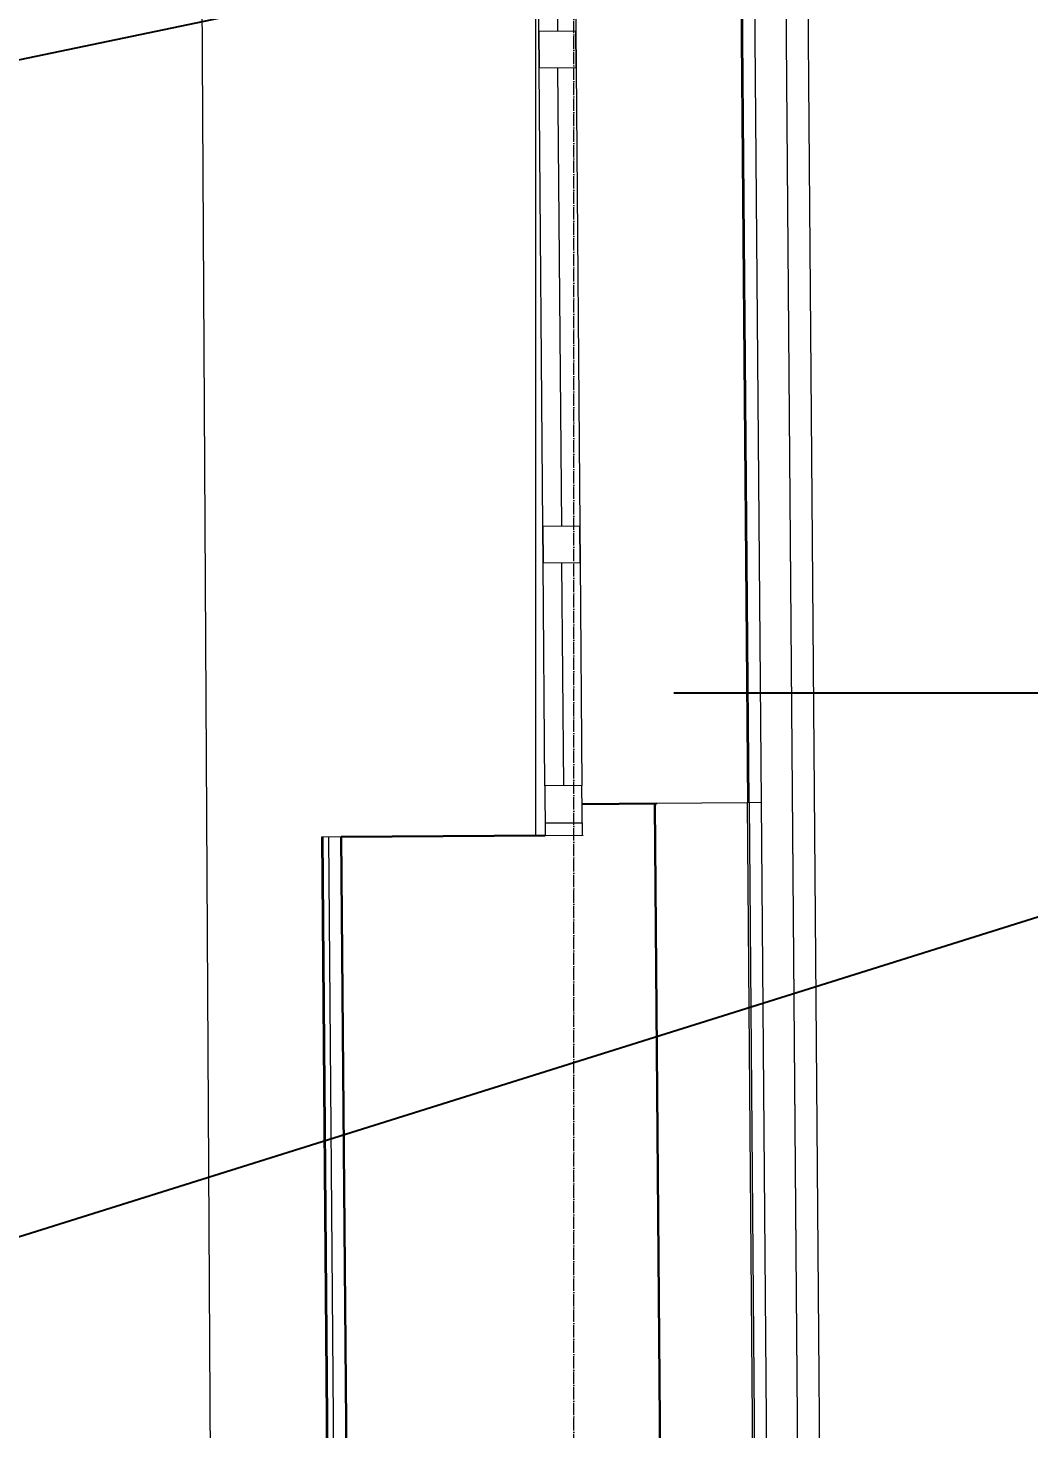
# Model space of a CAD drawing. Header units: millimetres. Extents: x -32 to 417638015, y -35 to 175284279.
# Drawn here: x 1350074 to 1351693, y 85096 to 87361 of the extents above; entities that cross this region are included whole.
import ezdxf
from ezdxf import colors
from ezdxf.entities.mleader import LeaderData, LeaderLine
from ezdxf.math import Vec2, Vec3

# ---------------------------------------------------------------- set-up
doc = ezdxf.new("R2010")
doc.units = ezdxf.units.MM
doc.linetypes.add('ADSK_Линия сетки', pattern=[25, 20, -2.5, 0, -2.5])
for name, color, linetype, lineweight in [('_ Окна', 7, 'Continuous', 9), ('Окна', 7, 'Continuous', 9), ('Оси', 253, 'Continuous', 9), ('Перекрытие', 7, 'Continuous', 18), ('Стены наружные', 7, 'Continuous', 18), ('Стены несущие', 7, 'Continuous', 30), ('Стены отделка', 7, 'Continuous', 30), ('Стены штриховка', 7, 'Continuous', 9), ('ШТРИХОВКА', 252, 'Continuous', 15)]:
    doc.layers.add(name, color=color, linetype=linetype, lineweight=lineweight)
doc.layers.add('_ЭМ_Надписи', color=7, linetype='Continuous')
doc.styles.add('ЭОМ', font='isocpeur.ttf', dxfattribs={"width": 0.85, "height": 250})

# ---------------------------------------------------------------- blocks, each defined once
blk = doc.blocks.new('План 4 этажа')
at = {"layer": '_ Окна', "color": 8}
for p, q in [((55826.68, 36191.432), (55829.591, 35831.443)), ((55830.076, 35771.445), (55836.061, 35031.47)), ((55836.546, 34971.472), (55839.458, 34611.483)), ((55809.944, 34551.243), (55869.942, 34551.728))]:
    blk.add_line(p, q, dxfattribs=at)
at = {"layer": '_ Окна', "color": 8, "lineweight": 18}
for p, q in [((55799.592, 35831.201), (55859.59, 35831.686)), ((55800.077, 35771.203), (55799.592, 35831.201)), ((55859.59, 35831.686), (55860.075, 35771.688)), ((55860.075, 35771.688), (55800.077, 35771.203)), ((55806.062, 35031.227), (55866.06, 35031.712)), ((55806.547, 34971.229), (55806.062, 35031.227)), ((55866.06, 35031.712), (55866.545, 34971.714)), ((55866.545, 34971.714), (55806.547, 34971.229)), ((55869.457, 34611.726), (55809.459, 34611.241)), ((55809.459, 34611.241), (55810.106, 34531.243)), ((55870.104, 34531.729), (55869.457, 34611.726)), ((55810.106, 34531.243), (55870.104, 34531.729))]:
    blk.add_line(p, q, dxfattribs=at)
at = {"layer": 'Окна', "color": 8}
for p, q in [((55799.592, 35831.201), (55796.681, 36191.189)), ((55856.679, 36191.674), (55859.59, 35831.686)), ((55799.592, 35831.201), (55800.077, 35771.203)), ((55860.075, 35771.688), (55859.59, 35831.686)), ((55806.062, 35031.227), (55800.077, 35771.203)), ((55860.075, 35771.688), (55866.06, 35031.712)), ((55806.062, 35031.227), (55806.547, 34971.229)), ((55866.545, 34971.714), (55866.06, 35031.712)), ((55809.459, 34611.241), (55806.547, 34971.229)), ((55866.545, 34971.714), (55869.457, 34611.726)), ((55809.459, 34611.241), (55810.106, 34531.243)), ((55870.104, 34531.729), (55869.457, 34611.726)), ((55810.106, 34531.243), (55870.104, 34531.729))]:
    blk.add_line(p, q, dxfattribs=at)
at = {"layer": 'Оси', "color": 8, "linetype": 'ADSK_Линия сетки'}
blk.add_line((55856.505, -3353.101), (55856.505, 43685.833), dxfattribs=at)
at = {"layer": 'Перекрытие', "color": 8}
for p, q in [((55252.694, 36261.696), (55294.03, 28831.725)), ((55794.968, 34531.121), (55794.968, 36271.178)), ((55479.497, 34527.569), (55479.497, 34528.937)), ((55479.497, 34528.937), (55524.889, 34528.937))]:
    blk.add_line(p, q, dxfattribs=at)
at = {"layer": 'Стены наружные', "color": 8}
for p, q in [((56169.1, 43997.707), (56256.331, 33189.586)), ((56133.84, 43962.707), (56220.973, 33189.173)), ((56221.333, 33189.178), (56134.381, 43962.707)), ((56123.853, 36223.836), (56137.116, 34583.89)), ((56139.691, 34583.91), (56126.427, 36223.857)), ((56159.69, 34584.072), (56146.426, 36224.019))]:
    blk.add_line(p, q, dxfattribs=at)
at = {"layer": 'Стены несущие', "color": 8}
for p, q in [((55989.696, 34582.697), (55869.7, 34581.727)), ((55989.704, 34581.697), (55989.696, 34582.697)), ((55987.129, 34581.677), (55989.704, 34581.697)), ((55987.129, 34581.677), (56008.512, 31937.757)), ((55810.106, 34531.243), (55480.117, 34528.574)), ((55480.117, 34528.574), (55500.699, 31983.652)), ((55870.112, 34530.729), (55870.104, 34531.729))]:
    blk.add_line(p, q, dxfattribs=at)
at = {"layer": 'Стены отделка', "color": 8, "lineweight": 9}
for p, q in [((55987.121, 34582.677), (55987.129, 34581.677)), ((56137.116, 34583.89), (55989.696, 34582.697)), ((56158.507, 31938.97), (56137.116, 34583.89)), ((56159.69, 34584.072), (56139.691, 34583.91)), ((56139.691, 34583.91), (56161.082, 31938.991)), ((56181.081, 31939.153), (56159.69, 34584.072)), ((55480.117, 34528.574), (55448.118, 34528.316)), ((55448.118, 34528.316), (55468.7, 31983.393)), ((55480.708, 31982.49), (55460.117, 34528.413))]:
    blk.add_line(p, q, dxfattribs=at)
at = {"layer": 'Стены штриховка', "color": 8}
blk.add_line((55450.118, 34528.332), (55470.7, 31983.409), dxfattribs=at)

msp = doc.modelspace()

# ---------------------------------------------------------------- block references
at = {"layer": 'ШТРИХОВКА'}
msp.add_blockref('План 4 этажа', (1295100.3, 51524.3), dxfattribs=at)

# ---------------------------------------------------------------- leaders
at = {"layer": '_ЭМ_Надписи', "color": 7, "ltscale": 5}
ml = msp.add_multileader_mtext('Standard', dxfattribs=at)
ml.set_content('{\\fGOST Common|b0|i0|c0|p34;\\W0.9;\\C256;4\\fGOST Common|b0|i0|c204|p34;ЩРС\\fGOST Common|b0|i0|c0|p34;-2\\fISOCPEUR|b0|i0|c204|p34;\\W0.85; Гр.4\\P\\W1;\\C0;Моноблок}', color=1, style='ЭОМ')
ml.set_leader_properties()
ml.build(insert=Vec2(0, 0))
ml.multileader.update_dxf_attribs({"text_left_attachment_type": 6, "text_right_attachment_type": 6, "dogleg_length": 0, "arrow_head_size": 200})
ctx = ml.context
ctx.base_point, ctx.char_height, ctx.arrow_head_size, ctx.landing_gap_size, ctx.plane_origin = Vec3(1352857.2, 87892.9, -64.3), 250, 200, 0, Vec3(1337942.2, 97151.8, -64.3)
ctx.left_attachment, ctx.right_attachment = 6, 6
notes = []
notes.append((ctx, [(0, (1, 1, 0), (1352857.2, 87892.9, -64.3), (1, 0), 0, [(0, [(1347283.6, 86730.6, -64.3)], 0, [])])]))
ctx.mtext.insert, ctx.mtext.width, ctx.mtext.defined_height, ctx.mtext.flow_direction = Vec3(1352857.2, 88192.9, -64.3), 2073.809, 545.6, 5
ml = msp.add_multileader_mtext('Standard', dxfattribs=at)
ml.set_content('{\\fGOST Common|b0|i0|c0|p34;\\W0.9;\\C256;4\\fGOST Common|b0|i0|c204|p34;ЩРС\\fGOST Common|b0|i0|c0|p34;-2\\fISOCPEUR|b0|i0|c204|p34;\\W0.85; Гр.3\\P\\W1;\\C0;Моноблок}', color=1, style='ЭОМ')
ml.set_leader_properties()
ml.build(insert=Vec2(0, 0))
ml.multileader.update_dxf_attribs({"text_left_attachment_type": 6, "text_right_attachment_type": 6, "dogleg_length": 0, "arrow_head_size": 200})
ctx = ml.context
ctx.base_point, ctx.char_height, ctx.arrow_head_size, ctx.landing_gap_size, ctx.plane_origin = Vec3(1352857.2, 86285.2, -64.3), 250, 200, 0, Vec3(1337942.2, 95544.1, -64.3)
ctx.left_attachment, ctx.right_attachment = 6, 6
notes.append((ctx, [(0, (1, 1, 0), (1352857.2, 86285.2, -64.3), (1, 0), 0, [(0, [(1349154.6, 85122.9, -64.3)], 0, [])])]))
ctx.mtext.insert, ctx.mtext.width, ctx.mtext.defined_height, ctx.mtext.flow_direction = Vec3(1352857.2, 86585.2, -64.3), 2073.809, 545.6, 5
for ctx, leaders in notes:
    for number, flags, end, landing, length, lines in leaders:
        leader = LeaderData()
        leader.index, (leader.has_last_leader_line, leader.has_dogleg_vector, leader.attachment_direction) = number, flags
        leader.last_leader_point, leader.dogleg_vector, leader.dogleg_length = Vec3(end), Vec3(landing), length
        for number, points, colour, breaks in lines:
            line = LeaderLine()
            line.index, line.vertices, line.color, line.breaks = number, Vec3.list(points), colors.encode_raw_color(colour), breaks
            leader.lines.append(line)
        ctx.leaders.append(leader)

doc.saveas('drawing.dxf')
